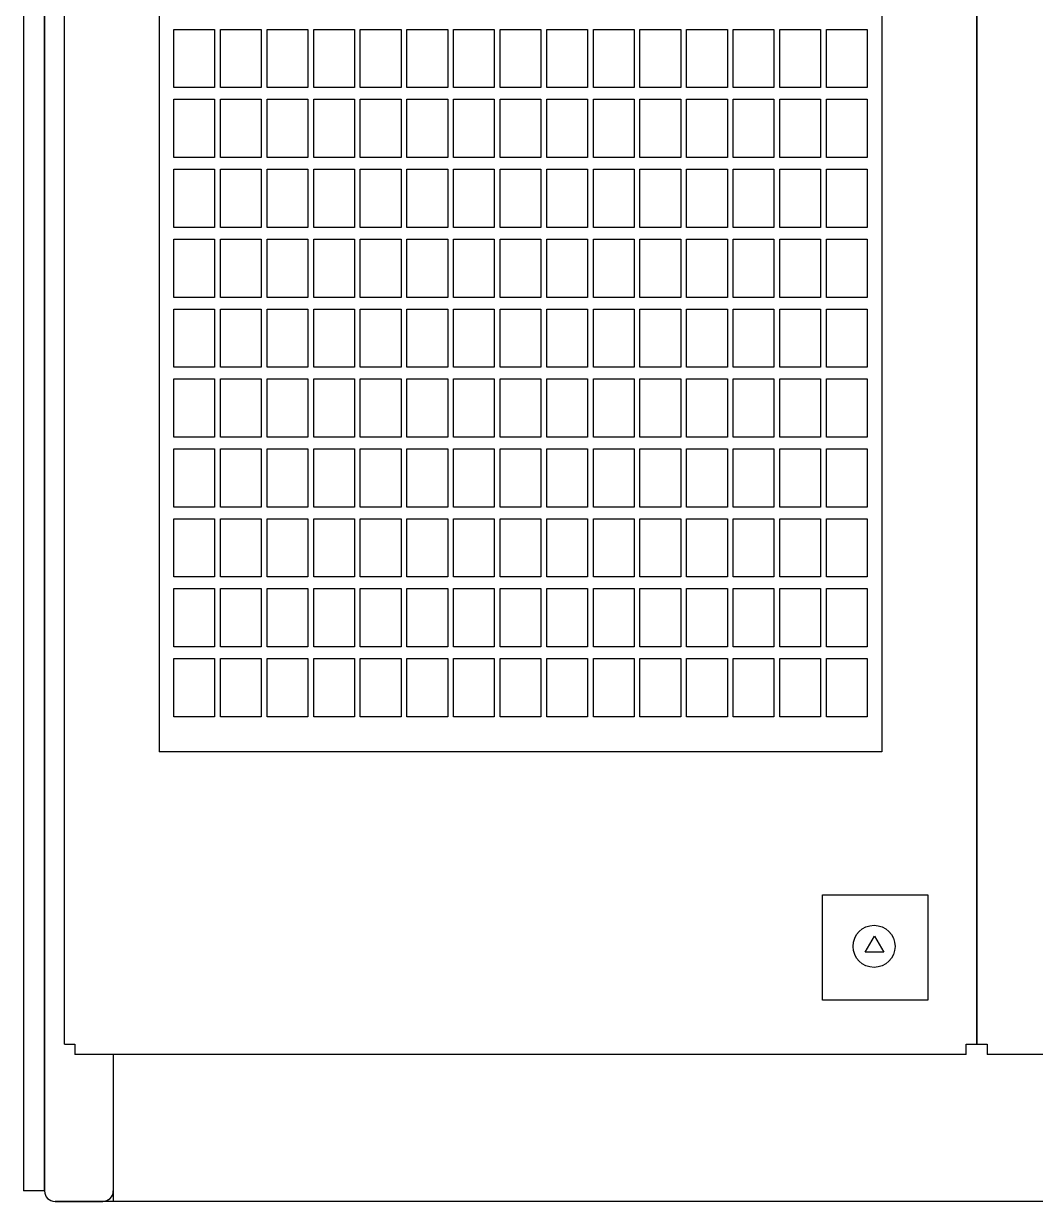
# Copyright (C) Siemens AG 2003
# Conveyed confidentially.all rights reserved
# Model space of a CAD drawing. Header units: inches. Extents: x 0 to 420, y 0 to 297.
# Drawn here: x 42.39 to 77.12, y 62.74 to 103.18 of the extents above; entities that cross this region are included whole.
import ezdxf
from ezdxf.lldxf.tags import DXFTag

# ---------------------------------------------------------------- set-up
doc = ezdxf.new("R2010")
doc.units = ezdxf.units.IN
doc.layers.add('Default', color=7, linetype='Continuous')
doc.layers.add('DV1_Default', color=7, linetype='Continuous')
tags = doc.linetypes.add('CENTER2', pattern=[1.125, 0.75, -0.125, 0.125, -0.125]).pattern_tags.tags
tags[10:11] = [DXFTag(74, 4), DXFTag(75, 0), DXFTag(340, '0'), DXFTag(46, 0.0), DXFTag(50, 0.0), DXFTag(44, 0.0), DXFTag(45, 0.0)]
tags[8:9] = [DXFTag(74, 4), DXFTag(75, 0), DXFTag(340, '0'), DXFTag(46, 0.0), DXFTag(50, 0.0), DXFTag(44, 0.0), DXFTag(45, 0.0)]
tags[6:7] = [DXFTag(74, 4), DXFTag(75, 0), DXFTag(340, '0'), DXFTag(46, 0.0), DXFTag(50, 0.0), DXFTag(44, 0.0), DXFTag(45, 0.0)]
tags[4:5] = [DXFTag(74, 4), DXFTag(75, 0), DXFTag(340, '0'), DXFTag(46, 0.0), DXFTag(50, 0.0), DXFTag(44, 0.0), DXFTag(45, 0.0)]

# ---------------------------------------------------------------- blocks, each defined once
blk = doc.blocks.new('SE')
at = {"layer": 'Default', "color": 7, "linetype": 'Continuous', "ltscale": 25.4}
for p, q in [((69.818, 69.65), (69.818, 73.259)), ((69.818, 73.259), (73.428, 73.259)), ((73.428, 73.259), (73.428, 69.65)), ((71.275, 71.294), (71.595, 71.843)), ((71.595, 71.843), (71.919, 71.294)), ((71.919, 71.294), (71.275, 71.294)), ((73.428, 69.65), (69.818, 69.65))]:
    blk.add_line(p, q, dxfattribs=at)
blk.add_circle((71.584, 71.494), 0.722, dxfattribs=at)
at = {"layer": 'DV1_Default', "color": 7, "linetype": 'Continuous', "ltscale": 25.4}
for p, q in [((42.389, 238.376), (42.389, 63.096)), ((43.109, 238.376), (43.109, 63.096)), ((43.109, 238.376), (43.109, 63.096)), ((43.109, 238.376), (43.109, 63.096)), ((43.109, 238.376), (43.109, 63.096)), ((43.109, 238.376), (43.109, 63.096)), ((43.109, 238.376), (43.109, 79.096)), ((43.109, 63.096), (43.109, 238.376)), ((43.109, 238.376), (43.109, 63.096)), ((43.109, 63.096), (43.109, 238.376)), ((43.109, 63.096), (43.109, 238.376)), ((43.109, 63.096), (43.109, 238.376)), ((43.109, 238.376), (43.109, 63.096)), ((43.109, 238.376), (43.109, 63.096)), ((43.109, 238.376), (43.109, 63.096)), ((43.109, 238.376), (43.109, 79.096)), ((43.109, 63.096), (43.109, 238.376)), ((43.109, 238.376), (43.109, 63.096)), ((43.109, 63.096), (43.109, 238.376)), ((43.789, 68.136), (43.789, 233.336)), ((43.789, 68.136), (43.789, 233.336)), ((75.109, 68.136), (75.109, 233.336)), ((43.109, 63.096), (43.109, 222.376)), ((43.109, 63.096), (43.109, 222.376)), ((43.109, 63.096), (43.109, 222.376)), ((43.109, 63.096), (43.109, 222.376)), ((43.109, 63.096), (43.109, 222.376)), ((43.109, 63.096), (43.109, 222.376)), ((43.109, 63.096), (43.109, 222.376)), ((43.109, 63.096), (43.109, 222.376)), ((43.109, 63.096), (43.109, 222.376)), ((43.109, 63.096), (43.109, 222.376)), ((43.109, 63.096), (43.109, 222.376)), ((43.109, 63.096), (43.109, 222.376)), ((75.109, 217.336), (75.109, 68.136)), ((47.549, 100.976), (47.549, 102.976)), ((47.549, 102.976), (48.949, 102.976)), ((48.949, 102.976), (48.949, 100.976)), ((49.149, 100.976), (49.149, 102.976)), ((49.149, 102.976), (50.549, 102.976)), ((50.549, 102.976), (50.549, 100.976)), ((50.749, 100.976), (50.749, 102.976)), ((50.749, 102.976), (52.149, 102.976)), ((52.149, 102.976), (52.149, 100.976)), ((52.349, 100.976), (52.349, 102.976)), ((52.349, 102.976), (53.749, 102.976)), ((53.749, 102.976), (53.749, 100.976)), ((53.949, 100.976), (53.949, 102.976)), ((53.949, 102.976), (55.349, 102.976)), ((55.349, 102.976), (55.349, 100.976)), ((55.549, 100.976), (55.549, 102.976)), ((55.549, 102.976), (56.949, 102.976)), ((56.949, 102.976), (56.949, 100.976)), ((57.149, 100.976), (57.149, 102.976)), ((57.149, 102.976), (58.549, 102.976)), ((58.549, 102.976), (58.549, 100.976)), ((58.749, 100.976), (58.749, 102.976)), ((58.749, 102.976), (60.149, 102.976)), ((60.149, 102.976), (60.149, 100.976)), ((60.349, 100.976), (60.349, 102.976)), ((60.349, 102.976), (61.749, 102.976)), ((61.749, 102.976), (61.749, 100.976)), ((61.949, 100.976), (61.949, 102.976)), ((61.949, 102.976), (63.349, 102.976)), ((63.349, 102.976), (63.349, 100.976)), ((63.549, 100.976), (63.549, 102.976)), ((63.549, 102.976), (64.949, 102.976)), ((64.949, 102.976), (64.949, 100.976)), ((65.149, 100.976), (65.149, 102.976)), ((65.149, 102.976), (66.549, 102.976)), ((66.549, 102.976), (66.549, 100.976)), ((66.749, 100.976), (66.749, 102.976)), ((66.749, 102.976), (68.149, 102.976)), ((68.149, 102.976), (68.149, 100.976)), ((68.349, 100.976), (68.349, 102.976)), ((68.349, 102.976), (69.749, 102.976)), ((69.749, 102.976), (69.749, 100.976)), ((69.949, 100.976), (69.949, 102.976)), ((69.949, 102.976), (71.349, 102.976)), ((71.349, 102.976), (71.349, 100.976)), ((48.949, 100.976), (47.549, 100.976)), ((50.549, 100.976), (49.149, 100.976)), ((52.149, 100.976), (50.749, 100.976)), ((53.749, 100.976), (52.349, 100.976)), ((55.349, 100.976), (53.949, 100.976)), ((56.949, 100.976), (55.549, 100.976)), ((58.549, 100.976), (57.149, 100.976)), ((60.149, 100.976), (58.749, 100.976)), ((61.749, 100.976), (60.349, 100.976)), ((63.349, 100.976), (61.949, 100.976)), ((64.949, 100.976), (63.549, 100.976)), ((66.549, 100.976), (65.149, 100.976)), ((68.149, 100.976), (66.749, 100.976)), ((69.749, 100.976), (68.349, 100.976)), ((71.349, 100.976), (69.949, 100.976)), ((47.549, 98.576), (47.549, 100.576)), ((47.549, 100.576), (48.949, 100.576)), ((48.949, 100.576), (48.949, 98.576)), ((49.149, 98.576), (49.149, 100.576)), ((49.149, 100.576), (50.549, 100.576)), ((50.549, 100.576), (50.549, 98.576)), ((50.749, 98.576), (50.749, 100.576)), ((50.749, 100.576), (52.149, 100.576)), ((52.149, 100.576), (52.149, 98.576)), ((52.349, 98.576), (52.349, 100.576)), ((52.349, 100.576), (53.749, 100.576)), ((53.749, 100.576), (53.749, 98.576)), ((53.949, 98.576), (53.949, 100.576)), ((53.949, 100.576), (55.349, 100.576)), ((55.349, 100.576), (55.349, 98.576)), ((55.549, 98.576), (55.549, 100.576)), ((55.549, 100.576), (56.949, 100.576)), ((56.949, 100.576), (56.949, 98.576)), ((57.149, 98.576), (57.149, 100.576)), ((57.149, 100.576), (58.549, 100.576)), ((58.549, 100.576), (58.549, 98.576)), ((58.749, 98.576), (58.749, 100.576)), ((58.749, 100.576), (60.149, 100.576)), ((60.149, 100.576), (60.149, 98.576)), ((60.349, 98.576), (60.349, 100.576)), ((60.349, 100.576), (61.749, 100.576)), ((61.749, 100.576), (61.749, 98.576)), ((61.949, 98.576), (61.949, 100.576)), ((61.949, 100.576), (63.349, 100.576)), ((63.349, 100.576), (63.349, 98.576)), ((63.549, 98.576), (63.549, 100.576)), ((63.549, 100.576), (64.949, 100.576)), ((64.949, 100.576), (64.949, 98.576)), ((65.149, 98.576), (65.149, 100.576)), ((65.149, 100.576), (66.549, 100.576)), ((66.549, 100.576), (66.549, 98.576)), ((66.749, 98.576), (66.749, 100.576)), ((66.749, 100.576), (68.149, 100.576)), ((68.149, 100.576), (68.149, 98.576)), ((68.349, 98.576), (68.349, 100.576)), ((68.349, 100.576), (69.749, 100.576)), ((69.749, 100.576), (69.749, 98.576)), ((69.949, 98.576), (69.949, 100.576)), ((69.949, 100.576), (71.349, 100.576)), ((71.349, 100.576), (71.349, 98.576)), ((48.949, 98.576), (47.549, 98.576)), ((50.549, 98.576), (49.149, 98.576)), ((52.149, 98.576), (50.749, 98.576)), ((53.749, 98.576), (52.349, 98.576)), ((55.349, 98.576), (53.949, 98.576)), ((56.949, 98.576), (55.549, 98.576)), ((58.549, 98.576), (57.149, 98.576)), ((60.149, 98.576), (58.749, 98.576)), ((61.749, 98.576), (60.349, 98.576)), ((63.349, 98.576), (61.949, 98.576)), ((64.949, 98.576), (63.549, 98.576)), ((66.549, 98.576), (65.149, 98.576)), ((68.149, 98.576), (66.749, 98.576)), ((69.749, 98.576), (68.349, 98.576)), ((71.349, 98.576), (69.949, 98.576)), ((47.549, 96.176), (47.549, 98.176)), ((47.549, 98.176), (48.949, 98.176)), ((48.949, 98.176), (48.949, 96.176)), ((49.149, 96.176), (49.149, 98.176)), ((49.149, 98.176), (50.549, 98.176)), ((50.549, 98.176), (50.549, 96.176)), ((50.749, 96.176), (50.749, 98.176)), ((50.749, 98.176), (52.149, 98.176)), ((52.149, 98.176), (52.149, 96.176)), ((52.349, 96.176), (52.349, 98.176)), ((52.349, 98.176), (53.749, 98.176)), ((53.749, 98.176), (53.749, 96.176)), ((53.949, 96.176), (53.949, 98.176)), ((53.949, 98.176), (55.349, 98.176)), ((55.349, 98.176), (55.349, 96.176)), ((55.549, 96.176), (55.549, 98.176)), ((55.549, 98.176), (56.949, 98.176)), ((56.949, 98.176), (56.949, 96.176)), ((57.149, 96.176), (57.149, 98.176)), ((57.149, 98.176), (58.549, 98.176)), ((58.549, 98.176), (58.549, 96.176)), ((58.749, 96.176), (58.749, 98.176)), ((58.749, 98.176), (60.149, 98.176)), ((60.149, 98.176), (60.149, 96.176)), ((60.349, 96.176), (60.349, 98.176)), ((60.349, 98.176), (61.749, 98.176)), ((61.749, 98.176), (61.749, 96.176)), ((61.949, 96.176), (61.949, 98.176)), ((61.949, 98.176), (63.349, 98.176)), ((63.349, 98.176), (63.349, 96.176)), ((63.549, 96.176), (63.549, 98.176)), ((63.549, 98.176), (64.949, 98.176)), ((64.949, 98.176), (64.949, 96.176)), ((65.149, 96.176), (65.149, 98.176)), ((65.149, 98.176), (66.549, 98.176)), ((66.549, 98.176), (66.549, 96.176)), ((66.749, 96.176), (66.749, 98.176)), ((66.749, 98.176), (68.149, 98.176)), ((68.149, 98.176), (68.149, 96.176)), ((68.349, 96.176), (68.349, 98.176)), ((68.349, 98.176), (69.749, 98.176)), ((69.749, 98.176), (69.749, 96.176)), ((69.949, 96.176), (69.949, 98.176)), ((69.949, 98.176), (71.349, 98.176)), ((71.349, 98.176), (71.349, 96.176)), ((48.949, 96.176), (47.549, 96.176)), ((50.549, 96.176), (49.149, 96.176)), ((52.149, 96.176), (50.749, 96.176)), ((53.749, 96.176), (52.349, 96.176)), ((55.349, 96.176), (53.949, 96.176)), ((56.949, 96.176), (55.549, 96.176)), ((58.549, 96.176), (57.149, 96.176)), ((60.149, 96.176), (58.749, 96.176)), ((61.749, 96.176), (60.349, 96.176)), ((63.349, 96.176), (61.949, 96.176)), ((64.949, 96.176), (63.549, 96.176)), ((66.549, 96.176), (65.149, 96.176)), ((68.149, 96.176), (66.749, 96.176)), ((69.749, 96.176), (68.349, 96.176)), ((71.349, 96.176), (69.949, 96.176)), ((47.549, 93.776), (47.549, 95.776)), ((47.549, 95.776), (48.949, 95.776)), ((48.949, 95.776), (48.949, 93.776)), ((49.149, 93.776), (49.149, 95.776)), ((49.149, 95.776), (50.549, 95.776)), ((50.549, 95.776), (50.549, 93.776)), ((50.749, 93.776), (50.749, 95.776)), ((50.749, 95.776), (52.149, 95.776)), ((52.149, 95.776), (52.149, 93.776)), ((52.349, 93.776), (52.349, 95.776)), ((52.349, 95.776), (53.749, 95.776)), ((53.749, 95.776), (53.749, 93.776)), ((53.949, 93.776), (53.949, 95.776)), ((53.949, 95.776), (55.349, 95.776)), ((55.349, 95.776), (55.349, 93.776)), ((55.549, 93.776), (55.549, 95.776)), ((55.549, 95.776), (56.949, 95.776)), ((56.949, 95.776), (56.949, 93.776)), ((57.149, 93.776), (57.149, 95.776)), ((57.149, 95.776), (58.549, 95.776)), ((58.549, 95.776), (58.549, 93.776)), ((58.749, 93.776), (58.749, 95.776)), ((58.749, 95.776), (60.149, 95.776)), ((60.149, 95.776), (60.149, 93.776)), ((60.349, 93.776), (60.349, 95.776)), ((60.349, 95.776), (61.749, 95.776)), ((61.749, 95.776), (61.749, 93.776)), ((61.949, 93.776), (61.949, 95.776)), ((61.949, 95.776), (63.349, 95.776)), ((63.349, 95.776), (63.349, 93.776)), ((63.549, 93.776), (63.549, 95.776)), ((63.549, 95.776), (64.949, 95.776)), ((64.949, 95.776), (64.949, 93.776)), ((65.149, 93.776), (65.149, 95.776)), ((65.149, 95.776), (66.549, 95.776)), ((66.549, 95.776), (66.549, 93.776)), ((66.749, 93.776), (66.749, 95.776)), ((66.749, 95.776), (68.149, 95.776)), ((68.149, 95.776), (68.149, 93.776)), ((68.349, 93.776), (68.349, 95.776)), ((68.349, 95.776), (69.749, 95.776)), ((69.749, 95.776), (69.749, 93.776)), ((69.949, 93.776), (69.949, 95.776)), ((69.949, 95.776), (71.349, 95.776)), ((71.349, 95.776), (71.349, 93.776)), ((48.949, 93.776), (47.549, 93.776)), ((50.549, 93.776), (49.149, 93.776)), ((52.149, 93.776), (50.749, 93.776)), ((53.749, 93.776), (52.349, 93.776)), ((55.349, 93.776), (53.949, 93.776)), ((56.949, 93.776), (55.549, 93.776)), ((58.549, 93.776), (57.149, 93.776)), ((60.149, 93.776), (58.749, 93.776)), ((61.749, 93.776), (60.349, 93.776)), ((63.349, 93.776), (61.949, 93.776)), ((64.949, 93.776), (63.549, 93.776)), ((66.549, 93.776), (65.149, 93.776)), ((68.149, 93.776), (66.749, 93.776)), ((69.749, 93.776), (68.349, 93.776)), ((71.349, 93.776), (69.949, 93.776)), ((47.549, 91.376), (47.549, 93.376)), ((47.549, 93.376), (48.949, 93.376)), ((48.949, 93.376), (48.949, 91.376)), ((49.149, 91.376), (49.149, 93.376)), ((49.149, 93.376), (50.549, 93.376)), ((50.549, 93.376), (50.549, 91.376)), ((50.749, 91.376), (50.749, 93.376)), ((50.749, 93.376), (52.149, 93.376)), ((52.149, 93.376), (52.149, 91.376)), ((52.349, 91.376), (52.349, 93.376)), ((52.349, 93.376), (53.749, 93.376)), ((53.749, 93.376), (53.749, 91.376)), ((53.949, 91.376), (53.949, 93.376)), ((53.949, 93.376), (55.349, 93.376)), ((55.349, 93.376), (55.349, 91.376)), ((55.549, 91.376), (55.549, 93.376)), ((55.549, 93.376), (56.949, 93.376)), ((56.949, 93.376), (56.949, 91.376)), ((57.149, 91.376), (57.149, 93.376)), ((57.149, 93.376), (58.549, 93.376)), ((58.549, 93.376), (58.549, 91.376)), ((58.749, 91.376), (58.749, 93.376)), ((58.749, 93.376), (60.149, 93.376)), ((60.149, 93.376), (60.149, 91.376)), ((60.349, 91.376), (60.349, 93.376)), ((60.349, 93.376), (61.749, 93.376)), ((61.749, 93.376), (61.749, 91.376)), ((61.949, 91.376), (61.949, 93.376)), ((61.949, 93.376), (63.349, 93.376)), ((63.349, 93.376), (63.349, 91.376)), ((63.549, 91.376), (63.549, 93.376)), ((63.549, 93.376), (64.949, 93.376)), ((64.949, 93.376), (64.949, 91.376)), ((65.149, 91.376), (65.149, 93.376)), ((65.149, 93.376), (66.549, 93.376)), ((66.549, 93.376), (66.549, 91.376)), ((66.749, 91.376), (66.749, 93.376)), ((66.749, 93.376), (68.149, 93.376)), ((68.149, 93.376), (68.149, 91.376)), ((68.349, 91.376), (68.349, 93.376)), ((68.349, 93.376), (69.749, 93.376)), ((69.749, 93.376), (69.749, 91.376)), ((69.949, 91.376), (69.949, 93.376)), ((69.949, 93.376), (71.349, 93.376)), ((71.349, 93.376), (71.349, 91.376)), ((48.949, 91.376), (47.549, 91.376)), ((50.549, 91.376), (49.149, 91.376)), ((52.149, 91.376), (50.749, 91.376)), ((53.749, 91.376), (52.349, 91.376)), ((55.349, 91.376), (53.949, 91.376)), ((56.949, 91.376), (55.549, 91.376)), ((58.549, 91.376), (57.149, 91.376)), ((60.149, 91.376), (58.749, 91.376)), ((61.749, 91.376), (60.349, 91.376)), ((63.349, 91.376), (61.949, 91.376)), ((64.949, 91.376), (63.549, 91.376)), ((66.549, 91.376), (65.149, 91.376)), ((68.149, 91.376), (66.749, 91.376)), ((69.749, 91.376), (68.349, 91.376)), ((71.349, 91.376), (69.949, 91.376)), ((47.549, 88.976), (47.549, 90.976)), ((47.549, 90.976), (48.949, 90.976)), ((48.949, 90.976), (48.949, 88.976)), ((49.149, 88.976), (49.149, 90.976)), ((49.149, 90.976), (50.549, 90.976)), ((50.549, 90.976), (50.549, 88.976)), ((50.749, 88.976), (50.749, 90.976)), ((50.749, 90.976), (52.149, 90.976)), ((52.149, 90.976), (52.149, 88.976)), ((52.349, 88.976), (52.349, 90.976)), ((52.349, 90.976), (53.749, 90.976)), ((53.749, 90.976), (53.749, 88.976)), ((53.949, 88.976), (53.949, 90.976)), ((53.949, 90.976), (55.349, 90.976)), ((55.349, 90.976), (55.349, 88.976)), ((55.549, 88.976), (55.549, 90.976)), ((55.549, 90.976), (56.949, 90.976)), ((56.949, 90.976), (56.949, 88.976)), ((57.149, 88.976), (57.149, 90.976)), ((57.149, 90.976), (58.549, 90.976)), ((58.549, 90.976), (58.549, 88.976)), ((58.749, 88.976), (58.749, 90.976)), ((58.749, 90.976), (60.149, 90.976)), ((60.149, 90.976), (60.149, 88.976)), ((60.349, 88.976), (60.349, 90.976)), ((60.349, 90.976), (61.749, 90.976)), ((61.749, 90.976), (61.749, 88.976)), ((61.949, 88.976), (61.949, 90.976)), ((61.949, 90.976), (63.349, 90.976)), ((63.349, 90.976), (63.349, 88.976)), ((63.549, 88.976), (63.549, 90.976)), ((63.549, 90.976), (64.949, 90.976)), ((64.949, 90.976), (64.949, 88.976)), ((65.149, 88.976), (65.149, 90.976)), ((65.149, 90.976), (66.549, 90.976)), ((66.549, 90.976), (66.549, 88.976)), ((66.749, 88.976), (66.749, 90.976)), ((66.749, 90.976), (68.149, 90.976)), ((68.149, 90.976), (68.149, 88.976)), ((68.349, 88.976), (68.349, 90.976)), ((68.349, 90.976), (69.749, 90.976)), ((69.749, 90.976), (69.749, 88.976)), ((69.949, 88.976), (69.949, 90.976)), ((69.949, 90.976), (71.349, 90.976)), ((71.349, 90.976), (71.349, 88.976)), ((48.949, 88.976), (47.549, 88.976)), ((50.549, 88.976), (49.149, 88.976)), ((52.149, 88.976), (50.749, 88.976)), ((53.749, 88.976), (52.349, 88.976)), ((55.349, 88.976), (53.949, 88.976)), ((56.949, 88.976), (55.549, 88.976)), ((58.549, 88.976), (57.149, 88.976)), ((60.149, 88.976), (58.749, 88.976)), ((61.749, 88.976), (60.349, 88.976)), ((63.349, 88.976), (61.949, 88.976)), ((64.949, 88.976), (63.549, 88.976)), ((66.549, 88.976), (65.149, 88.976)), ((68.149, 88.976), (66.749, 88.976)), ((69.749, 88.976), (68.349, 88.976)), ((71.349, 88.976), (69.949, 88.976)), ((47.549, 86.576), (47.549, 88.576)), ((47.549, 88.576), (48.949, 88.576)), ((48.949, 88.576), (48.949, 86.576)), ((49.149, 86.576), (49.149, 88.576)), ((49.149, 88.576), (50.549, 88.576)), ((50.549, 88.576), (50.549, 86.576)), ((50.749, 86.576), (50.749, 88.576)), ((50.749, 88.576), (52.149, 88.576)), ((52.149, 88.576), (52.149, 86.576)), ((52.349, 86.576), (52.349, 88.576)), ((52.349, 88.576), (53.749, 88.576)), ((53.749, 88.576), (53.749, 86.576)), ((53.949, 86.576), (53.949, 88.576)), ((53.949, 88.576), (55.349, 88.576)), ((55.349, 88.576), (55.349, 86.576)), ((55.549, 86.576), (55.549, 88.576)), ((55.549, 88.576), (56.949, 88.576)), ((56.949, 88.576), (56.949, 86.576)), ((57.149, 86.576), (57.149, 88.576)), ((57.149, 88.576), (58.549, 88.576)), ((58.549, 88.576), (58.549, 86.576)), ((58.749, 86.576), (58.749, 88.576)), ((58.749, 88.576), (60.149, 88.576)), ((60.149, 88.576), (60.149, 86.576)), ((60.349, 86.576), (60.349, 88.576)), ((60.349, 88.576), (61.749, 88.576)), ((61.749, 88.576), (61.749, 86.576)), ((61.949, 86.576), (61.949, 88.576)), ((61.949, 88.576), (63.349, 88.576)), ((63.349, 88.576), (63.349, 86.576)), ((63.549, 86.576), (63.549, 88.576)), ((63.549, 88.576), (64.949, 88.576)), ((64.949, 88.576), (64.949, 86.576)), ((65.149, 86.576), (65.149, 88.576)), ((65.149, 88.576), (66.549, 88.576)), ((66.549, 88.576), (66.549, 86.576)), ((66.749, 86.576), (66.749, 88.576)), ((66.749, 88.576), (68.149, 88.576)), ((68.149, 88.576), (68.149, 86.576)), ((68.349, 86.576), (68.349, 88.576)), ((68.349, 88.576), (69.749, 88.576)), ((69.749, 88.576), (69.749, 86.576)), ((69.949, 86.576), (69.949, 88.576)), ((69.949, 88.576), (71.349, 88.576)), ((71.349, 88.576), (71.349, 86.576)), ((48.949, 86.576), (47.549, 86.576)), ((50.549, 86.576), (49.149, 86.576)), ((52.149, 86.576), (50.749, 86.576)), ((53.749, 86.576), (52.349, 86.576)), ((55.349, 86.576), (53.949, 86.576)), ((56.949, 86.576), (55.549, 86.576)), ((58.549, 86.576), (57.149, 86.576)), ((60.149, 86.576), (58.749, 86.576)), ((61.749, 86.576), (60.349, 86.576)), ((63.349, 86.576), (61.949, 86.576)), ((64.949, 86.576), (63.549, 86.576)), ((66.549, 86.576), (65.149, 86.576)), ((68.149, 86.576), (66.749, 86.576)), ((69.749, 86.576), (68.349, 86.576)), ((71.349, 86.576), (69.949, 86.576)), ((47.549, 84.176), (47.549, 86.176)), ((47.549, 86.176), (48.949, 86.176)), ((48.949, 86.176), (48.949, 84.176)), ((49.149, 84.176), (49.149, 86.176)), ((49.149, 86.176), (50.549, 86.176)), ((50.549, 86.176), (50.549, 84.176)), ((50.749, 84.176), (50.749, 86.176)), ((50.749, 86.176), (52.149, 86.176)), ((52.149, 86.176), (52.149, 84.176)), ((52.349, 84.176), (52.349, 86.176)), ((52.349, 86.176), (53.749, 86.176)), ((53.749, 86.176), (53.749, 84.176)), ((53.949, 84.176), (53.949, 86.176)), ((53.949, 86.176), (55.349, 86.176)), ((55.349, 86.176), (55.349, 84.176)), ((55.549, 84.176), (55.549, 86.176)), ((55.549, 86.176), (56.949, 86.176)), ((56.949, 86.176), (56.949, 84.176)), ((57.149, 84.176), (57.149, 86.176)), ((57.149, 86.176), (58.549, 86.176)), ((58.549, 86.176), (58.549, 84.176)), ((58.749, 84.176), (58.749, 86.176)), ((58.749, 86.176), (60.149, 86.176)), ((60.149, 86.176), (60.149, 84.176)), ((60.349, 84.176), (60.349, 86.176)), ((60.349, 86.176), (61.749, 86.176)), ((61.749, 86.176), (61.749, 84.176)), ((61.949, 84.176), (61.949, 86.176)), ((61.949, 86.176), (63.349, 86.176)), ((63.349, 86.176), (63.349, 84.176)), ((63.549, 84.176), (63.549, 86.176)), ((63.549, 86.176), (64.949, 86.176)), ((64.949, 86.176), (64.949, 84.176)), ((65.149, 84.176), (65.149, 86.176)), ((65.149, 86.176), (66.549, 86.176)), ((66.549, 86.176), (66.549, 84.176)), ((66.749, 84.176), (66.749, 86.176)), ((66.749, 86.176), (68.149, 86.176)), ((68.149, 86.176), (68.149, 84.176)), ((68.349, 84.176), (68.349, 86.176)), ((68.349, 86.176), (69.749, 86.176)), ((69.749, 86.176), (69.749, 84.176)), ((69.949, 84.176), (69.949, 86.176)), ((69.949, 86.176), (71.349, 86.176)), ((71.349, 86.176), (71.349, 84.176)), ((48.949, 84.176), (47.549, 84.176)), ((50.549, 84.176), (49.149, 84.176)), ((52.149, 84.176), (50.749, 84.176)), ((53.749, 84.176), (52.349, 84.176)), ((55.349, 84.176), (53.949, 84.176)), ((56.949, 84.176), (55.549, 84.176)), ((58.549, 84.176), (57.149, 84.176)), ((60.149, 84.176), (58.749, 84.176)), ((61.749, 84.176), (60.349, 84.176)), ((63.349, 84.176), (61.949, 84.176)), ((64.949, 84.176), (63.549, 84.176)), ((66.549, 84.176), (65.149, 84.176)), ((68.149, 84.176), (66.749, 84.176)), ((69.749, 84.176), (68.349, 84.176)), ((71.349, 84.176), (69.949, 84.176)), ((47.549, 81.776), (47.549, 83.776)), ((47.549, 83.776), (48.949, 83.776)), ((48.949, 83.776), (48.949, 81.776)), ((49.149, 81.776), (49.149, 83.776)), ((49.149, 83.776), (50.549, 83.776)), ((50.549, 83.776), (50.549, 81.776)), ((50.749, 81.776), (50.749, 83.776)), ((50.749, 83.776), (52.149, 83.776)), ((52.149, 83.776), (52.149, 81.776)), ((52.349, 81.776), (52.349, 83.776)), ((52.349, 83.776), (53.749, 83.776)), ((53.749, 83.776), (53.749, 81.776)), ((53.949, 81.776), (53.949, 83.776)), ((53.949, 83.776), (55.349, 83.776)), ((55.349, 83.776), (55.349, 81.776)), ((55.549, 81.776), (55.549, 83.776)), ((55.549, 83.776), (56.949, 83.776)), ((56.949, 83.776), (56.949, 81.776)), ((57.149, 81.776), (57.149, 83.776)), ((57.149, 83.776), (58.549, 83.776)), ((58.549, 83.776), (58.549, 81.776)), ((58.749, 81.776), (58.749, 83.776)), ((58.749, 83.776), (60.149, 83.776)), ((60.149, 83.776), (60.149, 81.776)), ((60.349, 81.776), (60.349, 83.776)), ((60.349, 83.776), (61.749, 83.776)), ((61.749, 83.776), (61.749, 81.776)), ((61.949, 81.776), (61.949, 83.776)), ((61.949, 83.776), (63.349, 83.776)), ((63.349, 83.776), (63.349, 81.776)), ((63.549, 81.776), (63.549, 83.776)), ((63.549, 83.776), (64.949, 83.776)), ((64.949, 83.776), (64.949, 81.776)), ((65.149, 81.776), (65.149, 83.776)), ((65.149, 83.776), (66.549, 83.776)), ((66.549, 83.776), (66.549, 81.776)), ((66.749, 81.776), (66.749, 83.776)), ((66.749, 83.776), (68.149, 83.776)), ((68.149, 83.776), (68.149, 81.776)), ((68.349, 81.776), (68.349, 83.776)), ((68.349, 83.776), (69.749, 83.776)), ((69.749, 83.776), (69.749, 81.776)), ((69.949, 81.776), (69.949, 83.776)), ((69.949, 83.776), (71.349, 83.776)), ((71.349, 83.776), (71.349, 81.776)), ((48.949, 81.776), (47.549, 81.776)), ((50.549, 81.776), (49.149, 81.776)), ((52.149, 81.776), (50.749, 81.776)), ((53.749, 81.776), (52.349, 81.776)), ((55.349, 81.776), (53.949, 81.776)), ((56.949, 81.776), (55.549, 81.776)), ((58.549, 81.776), (57.149, 81.776)), ((60.149, 81.776), (58.749, 81.776)), ((61.749, 81.776), (60.349, 81.776)), ((63.349, 81.776), (61.949, 81.776)), ((64.949, 81.776), (63.549, 81.776)), ((66.549, 81.776), (65.149, 81.776)), ((68.149, 81.776), (66.749, 81.776)), ((69.749, 81.776), (68.349, 81.776)), ((71.349, 81.776), (69.949, 81.776)), ((47.549, 79.376), (47.549, 81.376)), ((47.549, 81.376), (48.949, 81.376)), ((48.949, 81.376), (48.949, 79.376)), ((49.149, 79.376), (49.149, 81.376)), ((49.149, 81.376), (50.549, 81.376)), ((50.549, 81.376), (50.549, 79.376)), ((50.749, 79.376), (50.749, 81.376)), ((50.749, 81.376), (52.149, 81.376)), ((52.149, 81.376), (52.149, 79.376)), ((52.349, 79.376), (52.349, 81.376)), ((52.349, 81.376), (53.749, 81.376)), ((53.749, 81.376), (53.749, 79.376)), ((53.949, 79.376), (53.949, 81.376)), ((53.949, 81.376), (55.349, 81.376)), ((55.349, 81.376), (55.349, 79.376)), ((55.549, 79.376), (55.549, 81.376)), ((55.549, 81.376), (56.949, 81.376)), ((56.949, 81.376), (56.949, 79.376)), ((57.149, 79.376), (57.149, 81.376)), ((57.149, 81.376), (58.549, 81.376)), ((58.549, 81.376), (58.549, 79.376)), ((58.749, 79.376), (58.749, 81.376)), ((58.749, 81.376), (60.149, 81.376)), ((60.149, 81.376), (60.149, 79.376)), ((60.349, 79.376), (60.349, 81.376)), ((60.349, 81.376), (61.749, 81.376)), ((61.749, 81.376), (61.749, 79.376)), ((61.949, 79.376), (61.949, 81.376)), ((61.949, 81.376), (63.349, 81.376)), ((63.349, 81.376), (63.349, 79.376)), ((63.549, 79.376), (63.549, 81.376)), ((63.549, 81.376), (64.949, 81.376)), ((64.949, 81.376), (64.949, 79.376)), ((65.149, 79.376), (65.149, 81.376)), ((65.149, 81.376), (66.549, 81.376)), ((66.549, 81.376), (66.549, 79.376)), ((66.749, 79.376), (66.749, 81.376)), ((66.749, 81.376), (68.149, 81.376)), ((68.149, 81.376), (68.149, 79.376)), ((68.349, 79.376), (68.349, 81.376)), ((68.349, 81.376), (69.749, 81.376)), ((69.749, 81.376), (69.749, 79.376)), ((69.949, 79.376), (69.949, 81.376)), ((69.949, 81.376), (71.349, 81.376)), ((71.349, 81.376), (71.349, 79.376)), ((48.949, 79.376), (47.549, 79.376)), ((50.549, 79.376), (49.149, 79.376)), ((52.149, 79.376), (50.749, 79.376)), ((53.749, 79.376), (52.349, 79.376)), ((55.349, 79.376), (53.949, 79.376)), ((56.949, 79.376), (55.549, 79.376)), ((58.549, 79.376), (57.149, 79.376)), ((60.149, 79.376), (58.749, 79.376)), ((61.749, 79.376), (60.349, 79.376)), ((63.349, 79.376), (61.949, 79.376)), ((64.949, 79.376), (63.549, 79.376)), ((66.549, 79.376), (65.149, 79.376)), ((68.149, 79.376), (66.749, 79.376)), ((69.749, 79.376), (68.349, 79.376)), ((71.349, 79.376), (69.949, 79.376)), ((43.789, 68.136), (44.149, 68.136)), ((43.789, 68.136), (44.149, 68.136)), ((44.149, 68.136), (44.149, 67.776)), ((44.149, 68.136), (44.149, 67.776)), ((74.749, 67.776), (74.749, 68.136)), ((74.749, 68.136), (75.109, 68.136)), ((75.109, 68.136), (75.469, 68.136)), ((75.469, 68.136), (75.469, 67.776)), ((74.749, 67.776), (44.149, 67.776)), ((45.469, 67.776), (45.469, 63.096)), ((45.469, 67.776), (45.469, 63.096)), ((106.069, 67.776), (75.469, 67.776)), ((43.109, 63.096), (42.389, 63.096)), ((45.469, 63.096), (45.469, 62.736)), ((45.469, 63.096), (45.469, 62.736)), ((43.469, 62.736), (45.109, 62.736)), ((43.469, 62.736), (45.109, 62.736)), ((43.469, 62.736), (45.109, 62.736)), ((43.469, 62.736), (45.109, 62.736)), ((106.749, 62.736), (43.469, 62.736))]:
    blk.add_line(p, q, dxfattribs=at)
at = {"layer": 'DV1_Default', "color": 7, "linetype": 'CENTER2', "ltscale": 25.4}
for p, q in [((47.049, 137.776), (47.049, 78.176)), ((71.849, 137.776), (71.849, 78.176)), ((71.849, 78.176), (47.049, 78.176))]:
    blk.add_line(p, q, dxfattribs=at)
at = {"layer": 'DV1_Default', "color": 7, "linetype": 'Continuous', "ltscale": 25.4}
for centre, start, end in [((43.469, 63.096), 180, 270), ((43.469, 63.096), 180, 270), ((43.469, 63.096), 180, 270), ((43.469, 63.096), 180, 270), ((45.109, 63.096), 270, 360), ((45.109, 63.096), 270, 360), ((45.109, 63.096), 270, 360), ((45.109, 63.096), 270, 360)]:
    blk.add_arc(centre, 0.36, start, end, dxfattribs=at)

msp = doc.modelspace()

# ---------------------------------------------------------------- block references
at = {"layer": 'Default'}
msp.add_blockref('SE', (0, 0), dxfattribs=at)

doc.saveas('drawing.dxf')
